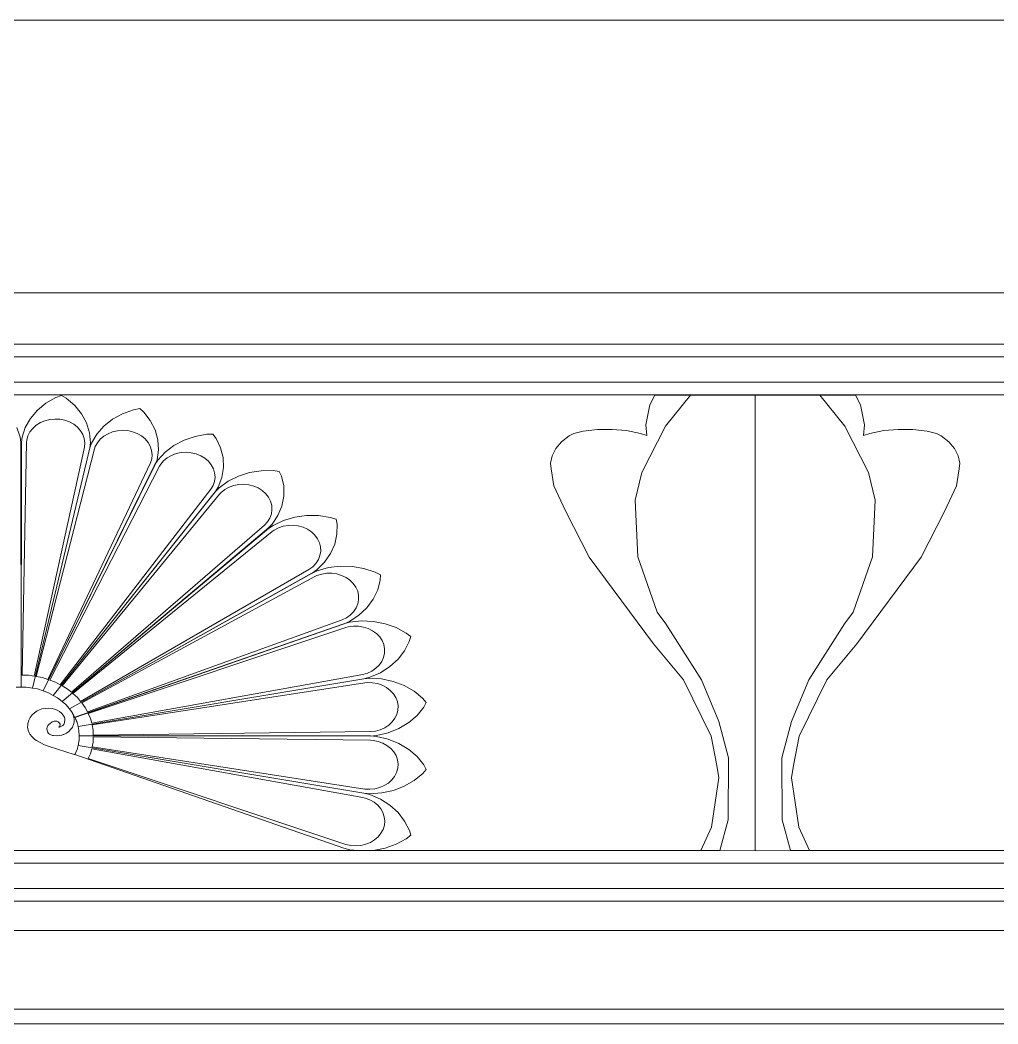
# Model space of a CAD drawing. Header units: millimetres. Extents: x 1177761 to 1329492, y 746793 to 827002.
# Drawn here: x 1237218 to 1237798, y 818795 to 819390 of the extents above; entities that cross this region are included whole.
import ezdxf

# ---------------------------------------------------------------- set-up
doc = ezdxf.new("R2010")
doc.units = ezdxf.units.MM
doc.layers.add('wall', color=5, linetype='Continuous', lineweight=30)

msp = doc.modelspace()

# ---------------------------------------------------------------- linework, layer by layer
at = {"layer": 'wall', "color": 250, "lineweight": 20, "ltscale": 50}
for p, q in [((1265463.47, 819389.96), (1233782.21, 819389.96)), ((1261144.71, 819228.33), (1233901.74, 819228.33)), ((1260883.65, 818850.51), (1234162.79, 818850.51)), ((1260838.48, 818803.78), (1234207.96, 818803.78)), ((1260838.48, 818795.12), (1234207.96, 818795.12))]:
    msp.add_line(p, q, dxfattribs=at)
at = {"layer": 'wall', "color": 250, "linetype": 'ByBlock', "lineweight": 20}
for p, q in [((1236728.94, 819197.83), (1238578.94, 819197.83)), ((1236736.44, 819190.33), (1238571.44, 819190.33)), ((1238556.44, 819175.33), (1236751.44, 819175.33)), ((1238548.94, 819167.83), (1236758.94, 819167.83)), ((1237233.81, 819162.93), (1237239.65, 819166.31)), ((1237239.65, 819166.31), (1237242.98, 819167.58)), ((1237242.98, 819167.58), (1237245.87, 819165.85)), ((1237245.87, 819165.85), (1237250.84, 819161.58)), ((1237594.51, 819167.6), (1237591.62, 819161.93)), ((1237615.55, 819167.6), (1237594.51, 819167.6)), ((1237615.55, 819167.6), (1237600.8, 819149.36)), ((1237653.93, 819167.6), (1237615.55, 819167.6)), ((1237653.93, 818897.7), (1237653.93, 819167.6)), ((1237653.93, 819167.6), (1237692.33, 819167.6)), ((1237653.95, 818897.7), (1237653.95, 819167.6)), ((1237692.33, 819167.6), (1237713.37, 819167.6)), ((1237692.33, 819167.6), (1237707.08, 819149.36)), ((1237713.37, 819167.6), (1237716.26, 819161.93)), ((1237224.65, 819153.9), (1237228.76, 819158.76)), ((1237228.76, 819158.76), (1237233.81, 819162.93)), ((1237250.84, 819161.58), (1237254.86, 819156.66)), ((1237279.25, 819156.72), (1237285.76, 819159.08)), ((1237285.76, 819159.08), (1237289.33, 819159.78)), ((1237289.33, 819159.78), (1237291.76, 819157.61)), ((1237591.62, 819161.93), (1237589.25, 819150.17)), ((1237716.26, 819161.93), (1237718.63, 819150.17)), ((1237221.6, 819148.53), (1237224.65, 819153.9)), ((1237230.49, 819151.41), (1237233.19, 819152.55)), ((1237233.19, 819152.55), (1237236.09, 819153.27)), ((1237236.09, 819153.27), (1237239.08, 819153.57)), ((1237239.08, 819153.57), (1237242.1, 819153.42)), ((1237242.1, 819153.42), (1237245.04, 819152.84)), ((1237245.04, 819152.84), (1237247.81, 819151.83)), ((1237254.86, 819156.66), (1237257.8, 819151.22)), ((1237268.17, 819149.37), (1237273.33, 819153.46)), ((1237273.33, 819153.46), (1237279.25, 819156.72)), ((1237291.76, 819157.61), (1237295.64, 819152.61)), ((1237295.64, 819152.61), (1237298.44, 819147.12)), ((1237218.5, 819142.79), (1237216.61, 819148.53)), ((1237219.71, 819142.79), (1237221.6, 819148.53)), ((1237224.34, 819145.92), (1237226, 819148.04)), ((1237226, 819148.04), (1237228.07, 819149.89)), ((1237228.07, 819149.89), (1237230.49, 819151.41)), ((1237247.81, 819151.83), (1237250.33, 819150.43)), ((1237250.33, 819150.43), (1237252.53, 819148.69)), ((1237252.53, 819148.69), (1237254.33, 819146.66)), ((1237254.33, 819146.66), (1237255.69, 819144.39)), ((1237257.8, 819151.22), (1237259.57, 819145.44)), ((1237263.94, 819144.6), (1237268.17, 819149.37)), ((1237273.33, 819145.96), (1237276.24, 819146.64)), ((1237276.24, 819146.64), (1237279.24, 819146.88)), ((1237279.24, 819146.88), (1237282.25, 819146.68)), ((1237282.25, 819146.68), (1237285.18, 819146.04)), ((1237298.44, 819147.12), (1237300.06, 819141.31)), ((1237560.54, 819147.33), (1237552.03, 819146.31)), ((1237569.22, 819147.45), (1237560.54, 819147.33)), ((1237577.81, 819146.68), (1237569.22, 819147.45)), ((1237586.03, 819145.04), (1237577.81, 819146.68)), ((1237600.8, 819149.36), (1237586.85, 819121.95)), ((1237589.25, 819150.17), (1237589.84, 819143.8)), ((1237707.08, 819149.36), (1237721.03, 819121.95)), ((1237718.63, 819150.17), (1237718.04, 819143.8)), ((1237721.85, 819145.04), (1237730.07, 819146.68)), ((1237730.07, 819146.68), (1237738.66, 819147.45)), ((1237738.66, 819147.45), (1237747.34, 819147.33)), ((1237747.34, 819147.33), (1237755.85, 819146.31)), ((1237218.84, 819139.82), (1237218.5, 819142.79)), ((1237219.37, 819139.82), (1237219.71, 819142.79)), ((1237222.36, 819139.85), (1237222.45, 819141.12)), ((1237222.45, 819141.12), (1237223.15, 819143.59)), ((1237223.15, 819143.59), (1237224.34, 819145.92)), ((1237255.69, 819144.39), (1237256.55, 819141.95)), ((1237256.55, 819141.95), (1237256.9, 819139.43)), ((1237259.57, 819145.44), (1237260.12, 819139.48)), ((1237260.75, 819139.28), (1237263.94, 819144.6)), ((1237264.31, 819139.5), (1237266.02, 819141.59)), ((1237266.02, 819141.59), (1237268.14, 819143.4)), ((1237268.14, 819143.4), (1237270.6, 819144.87)), ((1237270.6, 819144.87), (1237273.33, 819145.96)), ((1237285.18, 819146.04), (1237287.92, 819144.98)), ((1237287.92, 819144.98), (1237290.41, 819143.54)), ((1237290.41, 819143.54), (1237292.56, 819141.76)), ((1237292.56, 819141.76), (1237294.31, 819139.69)), ((1237300.06, 819141.31), (1237300.46, 819135.34)), ((1237309.61, 819137.87), (1237315.61, 819141.03)), ((1237315.61, 819141.03), (1237322.17, 819143.27)), ((1237322.17, 819143.27), (1237329.1, 819144.52)), ((1237329.1, 819144.52), (1237332.76, 819144.63)), ((1237332.76, 819144.63), (1237334.64, 819142.1)), ((1237334.64, 819142.1), (1237337.3, 819136.56)), ((1237543.78, 819143.51), (1237539.28, 819139.98)), ((1237546.51, 819145.01), (1237543.78, 819143.51)), ((1237552.03, 819146.31), (1237546.51, 819145.01)), ((1237589.84, 819143.8), (1237586.03, 819145.04)), ((1237718.04, 819143.8), (1237721.85, 819145.04)), ((1237755.85, 819146.31), (1237761.37, 819145.01)), ((1237761.37, 819145.01), (1237764.1, 819143.51)), ((1237764.1, 819143.51), (1237768.6, 819139.98)), ((1237219.11, 818994.71), (1237218.84, 819139.82)), ((1237219.1, 818994.71), (1237219.37, 819139.82)), ((1237219.72, 819001.78), (1237222.36, 819139.85)), ((1237259.77, 819136.52), (1237225.81, 818994.14)), ((1237225.81, 818994.14), (1237259.73, 819136.42)), ((1237256.67, 819136.97), (1237226.83, 819001.19)), ((1237228.06, 819000.98), (1237262.67, 819135.97)), ((1237256.9, 819139.43), (1237256.67, 819136.97)), ((1237259.73, 819136.42), (1237260.75, 819139.28)), ((1237260.12, 819139.48), (1237259.77, 819136.52)), ((1237262.67, 819135.97), (1237263.05, 819137.19)), ((1237263.05, 819137.19), (1237264.31, 819139.5)), ((1237294.31, 819139.69), (1237295.61, 819137.4)), ((1237295.61, 819137.4), (1237296.41, 819134.95)), ((1237296.41, 819134.95), (1237296.69, 819132.42)), ((1237300.46, 819135.34), (1237299.61, 819129.41)), ((1237304.35, 819133.87), (1237309.61, 819137.87)), ((1237337.3, 819136.56), (1237338.78, 819130.72)), ((1237535.88, 819136.05), (1237533.69, 819131.82)), ((1237539.28, 819139.98), (1237535.88, 819136.05)), ((1237768.6, 819139.98), (1237772, 819136.05)), ((1237772, 819136.05), (1237774.19, 819131.82)), ((1237296.45, 819129.89), (1237295.66, 819127.51)), ((1237296.69, 819132.42), (1237296.45, 819129.89)), ((1237298.34, 819126.54), (1237300, 819129.17)), ((1237299.61, 819129.41), (1237298.59, 819126.56)), ((1237300, 819129.17), (1237304.35, 819133.87)), ((1237301.77, 819126.76), (1237303.54, 819128.82)), ((1237303.54, 819128.82), (1237305.7, 819130.59)), ((1237305.7, 819130.59), (1237308.2, 819132.01)), ((1237308.2, 819132.01), (1237310.95, 819133.06)), ((1237310.95, 819133.06), (1237313.88, 819133.68)), ((1237313.88, 819133.68), (1237316.89, 819133.87)), ((1237316.89, 819133.87), (1237319.89, 819133.61)), ((1237319.89, 819133.61), (1237322.8, 819132.92)), ((1237322.8, 819132.92), (1237325.52, 819131.82)), ((1237325.52, 819131.82), (1237327.97, 819130.34)), ((1237327.97, 819130.34), (1237330.07, 819128.52)), ((1237338.78, 819130.72), (1237339.03, 819124.75)), ((1237533.69, 819131.82), (1237532.76, 819127.44)), ((1237774.19, 819131.82), (1237775.12, 819127.44)), ((1237232.23, 818992.5), (1237298.34, 819126.54)), ((1237298.59, 819126.56), (1237232.26, 818992.49)), ((1237295.66, 819127.51), (1237234.89, 818999.23)), ((1237236.02, 818998.84), (1237301.12, 819125.61)), ((1237301.12, 819125.61), (1237301.77, 819126.76)), ((1237330.07, 819128.52), (1237331.77, 819126.42)), ((1237331.77, 819126.42), (1237333.01, 819124.1)), ((1237333.01, 819124.1), (1237333.75, 819121.64)), ((1237339.03, 819124.75), (1237338.04, 819118.84)), ((1237354.4, 819121.83), (1237361.36, 819122.95)), ((1237361.36, 819122.95), (1237368.44, 819123.04)), ((1237368.44, 819123.04), (1237372.06, 819122.55)), ((1237532.76, 819127.44), (1237533.11, 819124)), ((1237533.11, 819124), (1237534.67, 819113.88)), ((1237774.77, 819124), (1237773.21, 819113.88)), ((1237775.12, 819127.44), (1237774.77, 819124)), ((1237333.98, 819119.11), (1237333.67, 819116.58)), ((1237333.75, 819121.64), (1237333.98, 819119.11)), ((1237338.04, 819118.84), (1237335.84, 819113.16)), ((1237341.7, 819116.66), (1237347.78, 819119.71)), ((1237347.78, 819119.71), (1237354.4, 819121.83)), ((1237372.06, 819122.55), (1237373.32, 819119.76)), ((1237373.32, 819119.76), (1237374.64, 819113.89)), ((1237586.85, 819121.95), (1237582.79, 819105.38)), ((1237721.03, 819121.95), (1237725.09, 819105.38)), ((1237331.52, 819111.94), (1237242.32, 818996.01)), ((1237332.85, 819114.14), (1237331.52, 819111.94)), ((1237333.67, 819116.58), (1237332.85, 819114.14)), ((1237334.1, 819110.45), (1237336.34, 819112.76)), ((1237335.84, 819113.16), (1237334.18, 819110.52)), ((1237336.34, 819112.76), (1237341.7, 819116.66)), ((1237337.52, 819110.1), (1237339.73, 819111.83)), ((1237339.73, 819111.83), (1237342.26, 819113.21)), ((1237342.26, 819113.21), (1237345.04, 819114.2)), ((1237345.04, 819114.2), (1237347.98, 819114.77)), ((1237347.98, 819114.77), (1237351, 819114.91)), ((1237351, 819114.91), (1237354, 819114.6)), ((1237354, 819114.6), (1237356.88, 819113.85)), ((1237356.88, 819113.85), (1237359.57, 819112.7)), ((1237359.57, 819112.7), (1237361.98, 819111.17)), ((1237361.98, 819111.17), (1237364.04, 819109.32)), ((1237374.64, 819113.89), (1237374.74, 819107.92)), ((1237534.67, 819113.88), (1237541.66, 819099.09)), ((1237773.21, 819113.88), (1237766.22, 819099.09)), ((1237334.18, 819110.52), (1237238.18, 818989.82)), ((1237238.18, 818989.82), (1237334.1, 819110.45)), ((1237243.37, 818995.42), (1237336.61, 819109.08)), ((1237336.61, 819109.08), (1237337.52, 819110.1)), ((1237364.04, 819109.32), (1237365.69, 819107.19)), ((1237365.69, 819107.19), (1237366.87, 819104.85)), ((1237366.87, 819104.85), (1237367.54, 819102.37)), ((1237374.74, 819107.92), (1237373.6, 819102.02)), ((1237582.79, 819105.38), (1237584.49, 819071.91)), ((1237725.09, 819105.38), (1237723.39, 819071.91)), ((1237367.7, 819099.84), (1237367.33, 819097.32)), ((1237367.54, 819102.37), (1237367.7, 819099.84)), ((1237373.6, 819102.02), (1237371.25, 819096.38)), ((1237541.66, 819099.09), (1237555.68, 819071.78)), ((1237766.22, 819099.09), (1237752.2, 819071.78)), ((1237366.45, 819094.89), (1237365.08, 819092.63)), ((1237367.33, 819097.32), (1237366.45, 819094.89)), ((1237371.25, 819096.38), (1237367.79, 819091.17)), ((1237368.39, 819090.53), (1237374.55, 819093.46)), ((1237374.55, 819093.46), (1237381.23, 819095.45)), ((1237381.23, 819095.45), (1237388.22, 819096.44)), ((1237388.22, 819096.44), (1237395.3, 819096.39)), ((1237395.3, 819096.39), (1237402.27, 819095.3)), ((1237402.27, 819095.3), (1237405.7, 819094.23)), ((1237405.7, 819094.23), (1237406.28, 819091.28)), ((1237365.54, 819088.86), (1237243.39, 818986.22)), ((1237243.43, 818986.19), (1237365.65, 819088.63)), ((1237363.26, 819090.69), (1237248.89, 818991.61)), ((1237365.08, 819092.63), (1237363.26, 819090.69)), ((1237367.79, 819091.17), (1237365.54, 819088.86)), ((1237365.65, 819088.63), (1237368.39, 819090.53)), ((1237367.8, 819086.88), (1237368.92, 819087.72)), ((1237368.92, 819087.72), (1237371.49, 819089.06)), ((1237371.49, 819089.06), (1237374.3, 819089.99)), ((1237374.3, 819089.99), (1237377.26, 819090.51)), ((1237377.26, 819090.51), (1237380.27, 819090.58)), ((1237380.27, 819090.58), (1237383.26, 819090.21)), ((1237383.26, 819090.21), (1237386.13, 819089.41)), ((1237386.13, 819089.41), (1237388.79, 819088.21)), ((1237388.79, 819088.21), (1237391.15, 819086.63)), ((1237406.28, 819091.28), (1237406.21, 819085.31)), ((1237249.82, 818990.82), (1237367.8, 819086.88)), ((1237391.15, 819086.63), (1237393.16, 819084.74)), ((1237393.16, 819084.74), (1237394.75, 819082.58)), ((1237394.75, 819082.58), (1237395.86, 819080.22)), ((1237406.21, 819085.31), (1237404.91, 819079.44)), ((1237395.86, 819080.22), (1237396.47, 819077.73)), ((1237396.56, 819075.19), (1237396.12, 819072.68)), ((1237396.47, 819077.73), (1237396.56, 819075.19)), ((1237404.91, 819079.44), (1237402.41, 819073.85)), ((1237395.17, 819070.27), (1237393.74, 819068.03)), ((1237396.12, 819072.68), (1237395.17, 819070.27)), ((1237402.41, 819073.85), (1237398.8, 819068.71)), ((1237555.68, 819071.78), (1237593.8, 819020.39)), ((1237584.49, 819071.91), (1237595.97, 819039.13)), ((1237723.39, 819071.91), (1237711.91, 819039.13)), ((1237752.2, 819071.78), (1237714.08, 819020.39)), ((1237389.63, 819064.44), (1237254.34, 818986.18)), ((1237391.87, 819066.04), (1237389.63, 819064.44)), ((1237391.34, 819062.23), (1237394.46, 819063.64)), ((1237394.18, 819064.17), (1237391.44, 819062.27)), ((1237393.74, 819068.03), (1237391.87, 819066.04)), ((1237398.8, 819068.71), (1237394.18, 819064.17)), ((1237394.46, 819063.64), (1237401.18, 819065.51)), ((1237401.18, 819065.51), (1237408.19, 819066.37)), ((1237408.19, 819066.37), (1237415.28, 819066.19)), ((1237415.28, 819066.19), (1237422.21, 819064.98)), ((1237422.21, 819064.98), (1237428.79, 819062.77)), ((1237391.44, 819062.27), (1237247.7, 818981.8)), ((1237247.7, 818981.8), (1237391.34, 819062.23)), ((1237255.04, 818985.29), (1237393.03, 819060.16)), ((1237393.03, 819060.16), (1237394.33, 819060.8)), ((1237394.33, 819060.8), (1237397.16, 819061.69)), ((1237397.16, 819061.69), (1237400.13, 819062.15)), ((1237400.13, 819062.15), (1237403.15, 819062.17)), ((1237403.15, 819062.17), (1237406.13, 819061.75)), ((1237406.13, 819061.75), (1237408.97, 819060.89)), ((1237408.97, 819060.89), (1237411.6, 819059.64)), ((1237411.6, 819059.64), (1237413.92, 819058.02)), ((1237413.92, 819058.02), (1237415.88, 819056.09)), ((1237428.79, 819062.77), (1237431.91, 819061.15)), ((1237431.79, 819058.17), (1237430.34, 819052.32)), ((1237431.91, 819061.15), (1237431.79, 819058.17)), ((1237415.88, 819056.09), (1237417.41, 819053.9)), ((1237417.41, 819053.9), (1237418.47, 819051.52)), ((1237418.47, 819051.52), (1237419.01, 819049.02)), ((1237430.34, 819052.32), (1237427.7, 819046.78)), ((1237419.03, 819046.49), (1237418.53, 819043.98)), ((1237419.01, 819049.02), (1237419.03, 819046.49)), ((1237427.7, 819046.78), (1237423.96, 819041.7)), ((1237417.52, 819041.59), (1237416.03, 819039.38)), ((1237418.53, 819043.98), (1237417.52, 819041.59)), ((1237423.96, 819041.7), (1237419.22, 819037.25)), ((1237409.24, 819034.57), (1237258.4, 818979.99)), ((1237411.81, 819035.78), (1237409.24, 819034.57)), ((1237413.64, 819033.56), (1237410.52, 819032.15)), ((1237414.1, 819037.42), (1237411.81, 819035.78)), ((1237419.22, 819037.25), (1237413.64, 819033.56)), ((1237413.71, 819033.17), (1237420.74, 819033.9)), ((1237416.03, 819039.38), (1237414.1, 819037.42)), ((1237420.74, 819033.9), (1237427.81, 819033.6)), ((1237427.81, 819033.6), (1237434.72, 819032.27)), ((1237595.97, 819039.13), (1237601.04, 819032.18)), ((1237711.91, 819039.13), (1237706.84, 819032.18)), ((1237250.85, 818976.82), (1237410.32, 819032.29)), ((1237410.52, 819032.15), (1237250.87, 818976.79)), ((1237258.87, 818979.05), (1237411.51, 819029.98)), ((1237410.32, 819032.29), (1237413.71, 819033.17)), ((1237411.51, 819029.98), (1237412.93, 819030.4)), ((1237412.93, 819030.4), (1237415.91, 819030.81)), ((1237415.91, 819030.81), (1237418.93, 819030.77)), ((1237418.93, 819030.77), (1237421.9, 819030.3)), ((1237421.9, 819030.3), (1237424.72, 819029.4)), ((1237424.72, 819029.4), (1237427.31, 819028.1)), ((1237427.31, 819028.1), (1237429.6, 819026.44)), ((1237434.72, 819032.27), (1237441.25, 819029.95)), ((1237441.25, 819029.95), (1237447.19, 819026.71)), ((1237601.04, 819032.18), (1237622.08, 818999.05)), ((1237706.84, 819032.18), (1237685.8, 818999.05)), ((1237429.6, 819026.44), (1237431.51, 819024.48)), ((1237431.51, 819024.48), (1237432.99, 819022.26)), ((1237432.99, 819022.26), (1237433.98, 819019.86)), ((1237449.07, 819021.7), (1237446.3, 819016.21)), ((1237447.19, 819026.71), (1237449.87, 819024.61)), ((1237449.87, 819024.61), (1237449.07, 819021.7)), ((1237433.98, 819019.86), (1237434.46, 819017.36)), ((1237434.46, 819017.36), (1237434.42, 819014.82)), ((1237446.3, 819016.21), (1237442.43, 819011.2)), ((1237593.8, 819020.39), (1237611.42, 818999.11)), ((1237714.08, 819020.39), (1237696.46, 818999.11)), ((1237432.79, 819009.95), (1237431.24, 819007.77)), ((1237433.86, 819012.32), (1237432.79, 819009.95)), ((1237434.42, 819014.82), (1237433.86, 819012.32)), ((1237442.43, 819011.2), (1237437.59, 819006.83)), ((1237426.93, 819004.24), (1237424.3, 819003)), ((1237429.27, 819005.85), (1237426.93, 819004.24)), ((1237431.24, 819007.77), (1237429.27, 819005.85)), ((1237437.59, 819006.83), (1237431.92, 819003.24)), ((1237223.47, 819001.73), (1237219.72, 819001.78)), ((1237226.83, 819001.19), (1237223.47, 819001.73)), ((1237231.73, 819000.32), (1237228.06, 819000.98)), ((1237234.89, 818999.23), (1237231.73, 819000.32)), ((1237239.46, 818997.59), (1237236.02, 818998.84)), ((1237252.81, 818971.39), (1237422.08, 818999.65)), ((1237422.2, 818999.65), (1237252.81, 818971.39)), ((1237421.51, 819002.23), (1237260.94, 818973.3)), ((1237424.3, 819003), (1237421.51, 819002.23)), ((1237422.08, 818999.65), (1237425.6, 818999.95)), ((1237425.59, 819000.52), (1237422.2, 818999.65)), ((1237431.92, 819003.24), (1237425.59, 819000.52)), ((1237425.6, 818999.95), (1237432.67, 818999.52)), ((1237432.67, 818999.52), (1237439.54, 818998.06)), ((1237439.54, 818998.06), (1237446, 818995.62)), ((1237611.42, 818999.11), (1237627.86, 818965.54)), ((1237622.08, 818999.05), (1237632.33, 818974.29)), ((1237685.8, 818999.05), (1237675.55, 818974.29)), ((1237696.46, 818999.11), (1237680.02, 818965.54)), ((1237216.1, 818994.7), (1237219.1, 818994.71)), ((1237222.11, 818994.7), (1237219.1, 818994.71)), ((1237225.81, 818994.14), (1237222.11, 818994.7)), ((1237228.76, 818993.64), (1237225.81, 818994.14)), ((1237232.26, 818992.49), (1237228.76, 818993.64)), ((1237235.01, 818991.53), (1237232.23, 818992.5)), ((1237242.32, 818996.01), (1237239.46, 818997.59)), ((1237246.45, 818993.63), (1237243.37, 818995.42)), ((1237248.89, 818991.61), (1237246.45, 818993.63)), ((1237261.18, 818972.26), (1237422.7, 818997.19)), ((1237422.7, 818997.19), (1237424.2, 818997.37)), ((1237424.2, 818997.37), (1237427.22, 818997.28)), ((1237427.22, 818997.28), (1237430.17, 818996.75)), ((1237430.17, 818996.75), (1237432.97, 818995.8)), ((1237432.97, 818995.8), (1237435.53, 818994.45)), ((1237435.53, 818994.45), (1237437.77, 818992.75)), ((1237437.77, 818992.75), (1237439.63, 818990.75)), ((1237446, 818995.62), (1237451.87, 818992.28)), ((1237451.87, 818992.28), (1237456.95, 818988.13)), ((1237238.18, 818989.82), (1237235.01, 818991.53)), ((1237240.68, 818988.41), (1237238.18, 818989.82)), ((1237243.39, 818986.22), (1237240.68, 818988.41)), ((1237245.55, 818984.4), (1237243.43, 818986.19)), ((1237252.43, 818988.56), (1237249.82, 818990.82)), ((1237254.34, 818986.18), (1237252.43, 818988.56)), ((1237439.63, 818990.75), (1237441.05, 818988.51)), ((1237441.05, 818988.51), (1237441.98, 818986.09)), ((1237441.98, 818986.09), (1237442.4, 818983.58)), ((1237456.95, 818988.13), (1237459.09, 818985.63)), ((1237226.95, 818979.54), (1237228.6, 818980.64)), ((1237228.65, 818980.63), (1237229.51, 818981.09)), ((1237229.51, 818981.09), (1237231.4, 818981.75)), ((1237231.4, 818981.75), (1237233.39, 818982.12)), ((1237233.39, 818982.12), (1237235.43, 818982.2)), ((1237235.43, 818982.2), (1237237.45, 818981.97)), ((1237237.45, 818981.97), (1237238.14, 818981.79)), ((1237238.14, 818981.79), (1237238.96, 818981.61)), ((1237238.96, 818981.61), (1237240.5, 818981.01)), ((1237240.5, 818981.01), (1237241.89, 818980.2)), ((1237241.89, 818980.2), (1237243.09, 818979.2)), ((1237247.7, 818981.8), (1237245.55, 818984.4)), ((1237249.37, 818979.69), (1237247.7, 818981.8)), ((1237257.07, 818982.64), (1237255.04, 818985.29)), ((1237258.4, 818979.99), (1237257.07, 818982.64)), ((1237442.3, 818981.04), (1237441.67, 818978.56)), ((1237442.4, 818983.58), (1237442.3, 818981.04)), ((1237457.63, 818982.91), (1237453.64, 818977.97)), ((1237459.09, 818985.63), (1237457.63, 818982.91)), ((1237223.11, 818973.18), (1237223.69, 818975.19)), ((1237223.69, 818975.19), (1237224.06, 818975.89)), ((1237224.06, 818975.89), (1237224.44, 818976.71)), ((1237224.44, 818976.71), (1237225.55, 818978.22)), ((1237225.55, 818978.22), (1237226.95, 818979.54)), ((1237237.53, 818974.08), (1237237.31, 818973.93)), ((1237237.75, 818974.21), (1237237.53, 818974.08)), ((1237238.22, 818974.4), (1237237.75, 818974.21)), ((1237238.72, 818974.52), (1237238.22, 818974.4)), ((1237239.24, 818974.57), (1237238.72, 818974.52)), ((1237239.76, 818974.54), (1237239.24, 818974.57)), ((1237240.27, 818974.43), (1237239.76, 818974.54)), ((1237240.7, 818974.26), (1237240.27, 818974.43)), ((1237240.98, 818974.1), (1237240.7, 818974.26)), ((1237241.46, 818973.7), (1237240.98, 818974.1)), ((1237243.09, 818979.2), (1237243.96, 818978.13)), ((1237243.96, 818978.13), (1237244.28, 818977.72)), ((1237244.28, 818977.72), (1237244.73, 818976.8)), ((1237244.73, 818976.8), (1237244.99, 818975.83)), ((1237245.05, 818974.83), (1237244.9, 818973.85)), ((1237244.99, 818975.83), (1237245.05, 818974.83)), ((1237249.9, 818978.3), (1237249.35, 818979.48)), ((1237249.35, 818979.48), (1237250, 818978.48)), ((1237250.87, 818976.79), (1237249.37, 818979.69)), ((1237250.48, 818975.81), (1237249.9, 818978.3)), ((1237250.18, 818972.47), (1237250.5, 818973.99)), ((1237250.5, 818974.76), (1237250.48, 818975.81)), ((1237250.5, 818973.99), (1237250.5, 818974.76)), ((1237252.01, 818974.48), (1237250.85, 818976.82)), ((1237251.33, 818975.84), (1237252.27, 818973.46)), ((1237252.81, 818971.39), (1237252.01, 818974.48)), ((1237260.25, 818976.12), (1237258.87, 818979.05)), ((1237260.94, 818973.3), (1237260.25, 818976.12)), ((1237438.93, 818974.05), (1237436.91, 818972.17)), ((1237440.54, 818976.21), (1237438.93, 818974.05)), ((1237441.67, 818978.56), (1237440.54, 818976.21)), ((1237453.64, 818977.97), (1237448.68, 818973.7)), ((1237632.33, 818974.29), (1237638.18, 818952.75)), ((1237675.55, 818974.29), (1237669.7, 818952.75)), ((1237222.97, 818971.03), (1237223.04, 818972.15)), ((1237223.24, 818969.26), (1237222.97, 818971.03)), ((1237223.04, 818972.15), (1237223.11, 818973.18)), ((1237223.87, 818967.56), (1237223.24, 818969.26)), ((1237234.4, 818970.15), (1237234.38, 818969.71)), ((1237234.38, 818969.71), (1237234.86, 818968.01)), ((1237234.62, 818971.03), (1237234.4, 818970.15)), ((1237235.01, 818971.86), (1237234.62, 818971.03)), ((1237235.58, 818972.62), (1237235.01, 818971.86)), ((1237236.22, 818973.2), (1237235.58, 818972.62)), ((1237237.31, 818973.93), (1237236.22, 818973.2)), ((1237242.15, 818971.07), (1237241.42, 818970.84)), ((1237241.85, 818973.25), (1237241.46, 818973.7)), ((1237241.48, 818970.89), (1237241.81, 818971.32)), ((1237241.81, 818971.32), (1237242.05, 818971.79)), ((1237242.14, 818972.74), (1237241.85, 818973.25)), ((1237242.05, 818971.79), (1237242.18, 818972.29)), ((1237242.2, 818972.55), (1237242.14, 818972.74)), ((1237242.98, 818971.48), (1237242.15, 818971.07)), ((1237242.18, 818972.29), (1237242.2, 818972.55)), ((1237243.72, 818972.01), (1237242.98, 818971.48)), ((1237244.33, 818972.64), (1237243.72, 818972.01)), ((1237244.56, 818973), (1237244.33, 818972.64)), ((1237244.9, 818973.85), (1237244.56, 818973)), ((1237245.98, 818967.47), (1237247.43, 818968.49)), ((1237247.43, 818968.49), (1237248.64, 818969.71)), ((1237248.64, 818969.71), (1237249.11, 818970.4)), ((1237249.11, 818970.4), (1237249.54, 818971.02)), ((1237249.54, 818971.02), (1237250.18, 818972.47)), ((1237253.39, 818968.9), (1237252.81, 818971.39)), ((1237253.47, 818965.74), (1237253.39, 818968.9)), ((1237261.86, 818969.16), (1237261.18, 818972.26)), ((1237261.88, 818966.29), (1237261.86, 818969.16)), ((1237426.08, 818968.33), (1237261.88, 818966.29)), ((1237429, 818968.63), (1237426.08, 818968.33)), ((1237431.87, 818969.41), (1237429, 818968.63)), ((1237434.53, 818970.6), (1237431.87, 818969.41)), ((1237436.91, 818972.17), (1237434.53, 818970.6)), ((1237442.92, 818970.21), (1237436.52, 818967.61)), ((1237448.68, 818973.7), (1237442.92, 818970.21)), ((1237224.35, 818966.76), (1237223.87, 818967.56)), ((1237225.55, 818965.16), (1237224.35, 818966.76)), ((1237227.19, 818963.7), (1237225.55, 818965.16)), ((1237228.15, 818963.1), (1237227.19, 818963.7)), ((1237232.89, 818960.52), (1237228.15, 818963.1)), ((1237234.86, 818968.01), (1237234.95, 818967.84)), ((1237234.95, 818967.84), (1237235.41, 818967.3)), ((1237235.41, 818967.3), (1237235.97, 818966.83)), ((1237235.97, 818966.83), (1237236.62, 818966.45)), ((1237236.62, 818966.45), (1237237.34, 818966.17)), ((1237237.34, 818966.17), (1237237.73, 818966.09)), ((1237237.73, 818966.09), (1237238.21, 818965.97)), ((1237238.21, 818965.97), (1237239.91, 818965.83)), ((1237239.91, 818965.83), (1237241.62, 818965.94)), ((1237241.62, 818965.94), (1237243.28, 818966.3)), ((1237243.28, 818966.3), (1237244.06, 818966.6)), ((1237244.06, 818966.6), (1237244.34, 818966.67)), ((1237244.34, 818966.67), (1237245.98, 818967.47)), ((1237253.47, 818963.55), (1237252.81, 818960.12)), ((1237252.81, 818960.12), (1237253.47, 818963.23)), ((1237253.47, 818965.77), (1237426.16, 818965.82)), ((1237253.47, 818963.23), (1237253.47, 818965.77)), ((1237426.16, 818965.69), (1237253.47, 818965.74)), ((1237261.83, 818962.07), (1237261.88, 818965.23)), ((1237261.88, 818965.23), (1237426.08, 818963.18)), ((1237426.08, 818963.18), (1237427.59, 818963.11)), ((1237429.69, 818965.99), (1237426.16, 818965.69)), ((1237426.16, 818965.82), (1237429.69, 818965.52)), ((1237427.59, 818963.11), (1237430.53, 818962.52)), ((1237436.52, 818967.61), (1237429.69, 818965.99)), ((1237429.69, 818965.52), (1237436.53, 818963.9)), ((1237430.53, 818962.52), (1237433.3, 818961.52)), ((1237436.53, 818963.9), (1237442.92, 818961.3)), ((1237627.86, 818965.54), (1237631.18, 818948.17)), ((1237680.02, 818965.54), (1237676.7, 818948.17)), ((1237235.68, 818959.58), (1237232.89, 818960.52)), ((1237250.59, 818954.78), (1237235.68, 818959.58)), ((1237250.85, 818954.69), (1237252.22, 818957.64)), ((1237252.22, 818957.64), (1237252.81, 818960.12)), ((1237422.08, 818931.86), (1237252.81, 818960.12)), ((1237252.81, 818960.12), (1237422.2, 818931.86)), ((1237260.15, 818955.13), (1237260.94, 818958.21)), ((1237260.94, 818958.21), (1237421.51, 818929.28)), ((1237261.18, 818959.25), (1237261.83, 818962.07)), ((1237422.7, 818934.32), (1237261.18, 818959.25)), ((1237433.3, 818961.52), (1237435.83, 818960.13)), ((1237435.83, 818960.13), (1237438.03, 818958.39)), ((1237438.03, 818958.39), (1237439.83, 818956.36)), ((1237439.83, 818956.36), (1237441.19, 818954.09)), ((1237442.92, 818961.3), (1237448.69, 818957.81)), ((1237448.69, 818957.81), (1237453.64, 818953.53)), ((1237250.85, 818954.69), (1237250.59, 818954.78)), ((1237410.32, 818899.22), (1237250.85, 818954.69)), ((1237258.87, 818952.46), (1237260.15, 818955.13)), ((1237411.51, 818901.53), (1237258.87, 818952.46)), ((1237441.19, 818954.09), (1237442.06, 818951.66)), ((1237442.06, 818951.66), (1237442.42, 818949.14)), ((1237453.64, 818953.53), (1237457.64, 818948.6)), ((1237638.18, 818952.75), (1237638.02, 818915.97)), ((1237669.7, 818952.75), (1237669.86, 818915.97)), ((1237442.25, 818946.6), (1237441.55, 818944.13)), ((1237442.42, 818949.14), (1237442.25, 818946.6)), ((1237459.09, 818945.88), (1237457.03, 818943.46)), ((1237457.64, 818948.6), (1237459.09, 818945.88)), ((1237631.18, 818948.17), (1237632.49, 818940.88)), ((1237676.7, 818948.17), (1237675.39, 818940.88)), ((1237438.71, 818939.67), (1237436.64, 818937.82)), ((1237440.36, 818941.8), (1237438.71, 818939.67)), ((1237441.55, 818944.13), (1237440.36, 818941.8)), ((1237451.96, 818939.3), (1237446.11, 818935.94)), ((1237457.03, 818943.46), (1237451.96, 818939.3)), ((1237632.49, 818940.88), (1237628.04, 818911.73)), ((1237675.39, 818940.88), (1237679.84, 818911.73)), ((1237425.63, 818934.13), (1237422.7, 818934.32)), ((1237428.63, 818934.43), (1237425.63, 818934.13)), ((1237431.52, 818935.16), (1237428.63, 818934.43)), ((1237434.22, 818936.31), (1237431.52, 818935.16)), ((1237439.65, 818933.48), (1237432.79, 818932.01)), ((1237436.64, 818937.82), (1237434.22, 818936.31)), ((1237446.11, 818935.94), (1237439.65, 818933.48)), ((1237421.51, 818929.28), (1237422.97, 818928.96)), ((1237425.72, 818931.56), (1237422.08, 818931.86)), ((1237422.2, 818931.86), (1237425.59, 818930.99)), ((1237422.97, 818928.96), (1237425.72, 818927.91)), ((1237425.59, 818930.99), (1237431.92, 818928.27)), ((1237432.79, 818932.01), (1237425.72, 818931.56)), ((1237425.72, 818927.91), (1237428.21, 818926.47)), ((1237428.21, 818926.47), (1237430.36, 818924.69)), ((1237431.92, 818928.27), (1237437.59, 818924.68)), ((1237430.36, 818924.69), (1237432.11, 818922.62)), ((1237432.11, 818922.62), (1237433.41, 818920.33)), ((1237437.59, 818924.68), (1237442.43, 818920.31)), ((1237433.41, 818920.33), (1237434.22, 818917.89)), ((1237434.22, 818917.89), (1237434.51, 818915.36)), ((1237434.51, 818915.36), (1237434.27, 818912.83)), ((1237442.43, 818920.31), (1237446.3, 818915.3)), ((1237446.3, 818915.3), (1237449.08, 818909.8)), ((1237638.02, 818915.97), (1237632.97, 818897.82)), ((1237669.86, 818915.97), (1237674.91, 818897.82)), ((1237433.52, 818910.37), (1237432.27, 818908.06)), ((1237434.27, 818912.83), (1237433.52, 818910.37)), ((1237449.08, 818909.8), (1237449.87, 818906.9)), ((1237628.04, 818911.73), (1237621.68, 818897.83)), ((1237679.84, 818911.73), (1237686.2, 818897.83)), ((1237425.98, 818902.68), (1237423.26, 818901.59)), ((1237428.44, 818904.16), (1237425.98, 818902.68)), ((1237430.56, 818905.97), (1237428.44, 818904.16)), ((1237432.27, 818908.06), (1237430.56, 818905.97)), ((1237447.29, 818904.86), (1237441.35, 818901.61)), ((1237449.87, 818906.9), (1237447.29, 818904.86)), ((1236805.28, 818897.83), (1237632.97, 818897.83)), ((1237413.82, 818898.32), (1237410.32, 818899.22)), ((1237414.33, 818900.86), (1237411.51, 818901.53)), ((1237418.7, 818897.83), (1237413.82, 818898.32)), ((1237417.34, 818900.67), (1237414.33, 818900.86)), ((1237420.35, 818900.91), (1237417.34, 818900.67)), ((1237423.26, 818901.59), (1237420.35, 818900.91)), ((1237427.93, 818897.93), (1237425.71, 818897.83)), ((1237434.83, 818899.28), (1237427.93, 818897.93)), ((1237441.35, 818901.61), (1237434.83, 818899.28)), ((1237632.97, 818897.82), (1237653.95, 818897.7)), ((1237674.91, 818897.82), (1237653.93, 818897.7)), ((1237674.91, 818897.83), (1238502.6, 818897.83)), ((1236751.44, 818890.33), (1238556.44, 818890.33)), ((1238571.44, 818875.33), (1236736.44, 818875.33)), ((1238578.94, 818867.83), (1236728.94, 818867.83))]:
    msp.add_line(p, q, dxfattribs=at)
at = {"layer": 'wall', "color": 250, "lineweight": 20, "ltscale": 50}
msp.add_lwpolyline([(1236660.42, 819197.83), (1240939.51, 819197.83), (1240939.51, 818867.83), (1236660.42, 818867.83)], close=True, dxfattribs=at)

doc.saveas('drawing.dxf')
